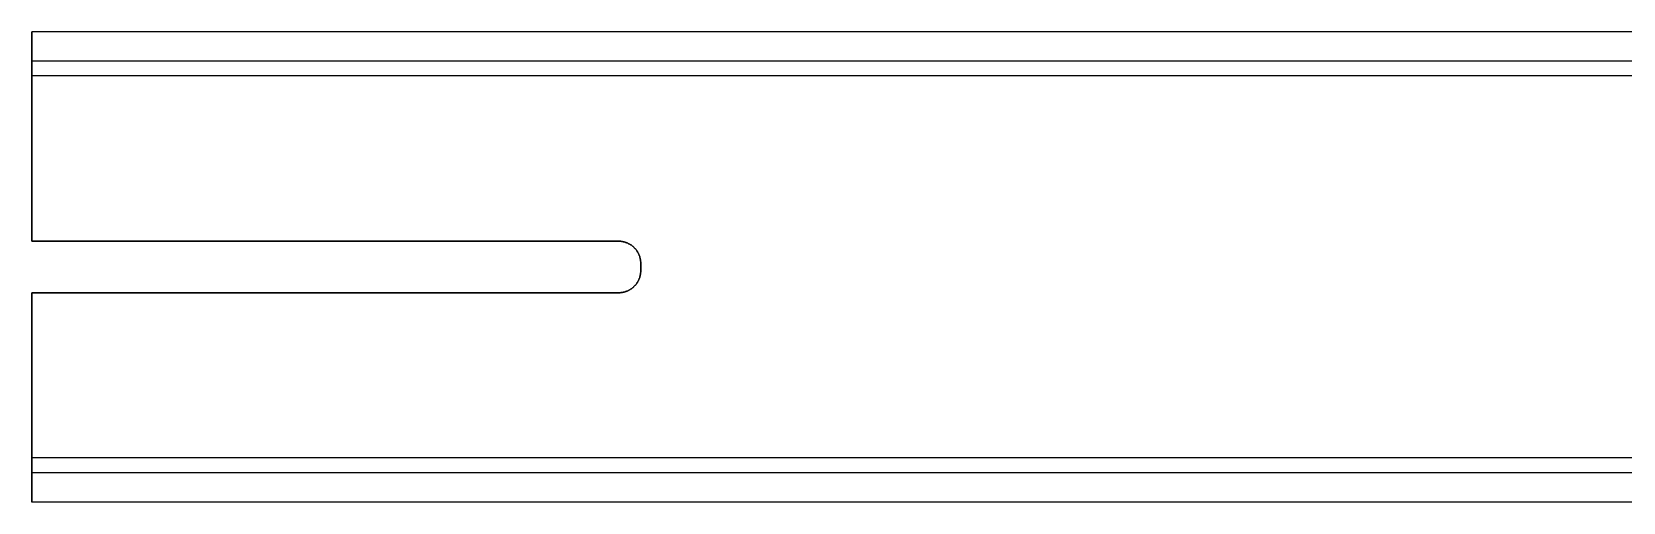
# Model space of a CAD drawing. Header units: inches. Extents: x 2 to 134, y 2 to 86.
# Drawn here: x 21.08 to 34.64, y 43.17 to 47.17 of the extents above; entities that cross this region are included whole.
import ezdxf

# ---------------------------------------------------------------- set-up
doc = ezdxf.new("R2010")
doc.units = ezdxf.units.IN
doc.header["$MEASUREMENT"] = 0

msp = doc.modelspace()

# ---------------------------------------------------------------- linework, layer by layer
at = {"layer": 'OUTLINE'}
for p, q in [((21.08, 47.166), (21.08, 47.167)), ((21.08, 47.167), (21.08, 47.167)), ((88.92, 47.167), (21.08, 47.167)), ((21.08, 47.167), (21.08, 47.167)), ((21.08, 47.167), (21.08, 47.166)), ((88.92, 47.167), (21.08, 47.167)), ((21.08, 47.165), (21.08, 47.166)), ((21.08, 47.166), (21.08, 47.166)), ((21.08, 47.166), (21.08, 47.166)), ((21.08, 47.166), (21.08, 47.165)), ((21.08, 47.164), (21.08, 47.165)), ((21.08, 47.165), (21.08, 47.164)), ((21.08, 47.163), (21.08, 47.164)), ((21.08, 47.164), (21.08, 47.163)), ((21.08, 47.161), (21.08, 47.163)), ((21.08, 47.163), (21.08, 47.161)), ((21.08, 47.159), (21.08, 47.161)), ((21.08, 47.161), (21.08, 47.159)), ((21.08, 47.158), (21.08, 47.159)), ((21.08, 47.159), (21.08, 47.158)), ((21.08, 47.155), (21.08, 47.158)), ((21.08, 47.158), (21.08, 47.155)), ((21.08, 47.153), (21.08, 47.155)), ((21.08, 47.155), (21.08, 47.153)), ((21.08, 47.151), (21.08, 47.153)), ((21.08, 47.153), (21.08, 47.151)), ((21.08, 47.148), (21.08, 47.151)), ((21.08, 47.151), (21.08, 47.148)), ((21.08, 47.145), (21.08, 47.148)), ((21.08, 47.148), (21.08, 47.145)), ((21.08, 47.142), (21.08, 47.145)), ((21.08, 47.145), (21.08, 47.142)), ((21.08, 47.138), (21.08, 47.142)), ((21.08, 47.142), (21.08, 47.138)), ((21.08, 47.134), (21.08, 47.138)), ((21.08, 47.138), (21.08, 47.134)), ((21.08, 47.131), (21.08, 47.134)), ((21.08, 47.134), (21.08, 47.131)), ((21.08, 47.127), (21.08, 47.131)), ((21.08, 47.131), (21.08, 47.127)), ((21.08, 47.122), (21.08, 47.127)), ((21.08, 47.127), (21.08, 47.122)), ((21.08, 47.118), (21.08, 47.122)), ((21.08, 47.122), (21.08, 47.118)), ((21.08, 47.113), (21.08, 47.118)), ((21.08, 47.118), (21.08, 47.113)), ((21.08, 47.108), (21.08, 47.113)), ((21.08, 47.113), (21.08, 47.108)), ((21.08, 47.103), (21.08, 47.108)), ((21.08, 47.108), (21.08, 47.103)), ((21.08, 47.098), (21.08, 47.103)), ((21.08, 47.103), (21.08, 47.098)), ((21.08, 47.093), (21.08, 47.098)), ((21.08, 47.098), (21.08, 47.093)), ((21.08, 47.087), (21.08, 47.093)), ((21.08, 47.093), (21.08, 47.087)), ((21.08, 47.082), (21.08, 47.087)), ((21.08, 47.087), (21.08, 47.082)), ((21.08, 47.076), (21.08, 47.082)), ((21.08, 47.082), (21.08, 47.076)), ((21.08, 47.07), (21.08, 47.076)), ((21.08, 47.076), (21.08, 47.07)), ((21.08, 47.063), (21.08, 47.07)), ((21.08, 47.07), (21.08, 47.063)), ((21.08, 47.057), (21.08, 47.063)), ((21.08, 47.063), (21.08, 47.057)), ((21.08, 47.05), (21.08, 47.057)), ((21.08, 47.057), (21.08, 47.05)), ((21.08, 47.044), (21.08, 47.05)), ((21.08, 47.05), (21.08, 47.044)), ((21.08, 47.037), (21.08, 47.044)), ((21.08, 47.044), (21.08, 47.037)), ((21.08, 47.03), (21.08, 47.037)), ((21.08, 47.037), (21.08, 47.03)), ((21.08, 47.022), (21.08, 47.03)), ((21.08, 47.03), (21.08, 47.022)), ((21.08, 47.015), (21.08, 47.022)), ((21.08, 47.022), (21.08, 47.015)), ((21.08, 47.008), (21.08, 47.015)), ((21.08, 47.015), (21.08, 47.008)), ((21.08, 47), (21.08, 47.008)), ((21.08, 47.008), (21.08, 47)), ((21.08, 46.992), (21.08, 47)), ((21.08, 47), (21.08, 46.992)), ((21.08, 46.984), (21.08, 46.992)), ((21.08, 46.992), (21.08, 46.984)), ((21.08, 46.977), (21.08, 46.984)), ((21.08, 46.984), (21.08, 46.977)), ((21.08, 46.968), (21.08, 46.977)), ((21.08, 46.977), (21.08, 46.968)), ((21.08, 46.96), (21.08, 46.968)), ((21.08, 46.968), (21.08, 46.96)), ((21.08, 46.952), (21.08, 46.96)), ((21.08, 46.96), (21.08, 46.952)), ((21.08, 46.944), (21.08, 46.952)), ((21.08, 46.952), (21.08, 46.944)), ((21.08, 46.935), (21.08, 46.944)), ((21.08, 46.944), (21.08, 46.935)), ((21.08, 46.927), (21.08, 46.935)), ((21.08, 46.935), (21.08, 46.927)), ((21.08, 46.918), (21.08, 46.927)), ((21.08, 46.927), (21.08, 46.918)), ((21.08, 46.909), (21.08, 46.918)), ((21.08, 46.918), (21.08, 46.909)), ((88.92, 46.917), (21.08, 46.917)), ((21.08, 46.917), (21.08, 46.917)), ((21.08, 46.917), (21.08, 46.917)), ((21.08, 46.917), (21.08, 46.916)), ((88.92, 46.917), (21.08, 46.917)), ((21.08, 46.916), (21.08, 46.917)), ((21.08, 46.917), (21.08, 46.917)), ((21.08, 46.917), (21.08, 46.917)), ((21.08, 46.916), (21.08, 46.916)), ((21.08, 46.916), (21.08, 46.916)), ((21.08, 46.916), (21.08, 46.915)), ((21.08, 46.915), (21.08, 46.916)), ((21.08, 46.916), (21.08, 46.916)), ((21.08, 46.916), (21.08, 46.916)), ((21.08, 46.915), (21.08, 46.915)), ((21.08, 46.915), (21.08, 46.914)), ((21.08, 46.914), (21.08, 46.915)), ((21.08, 46.915), (21.08, 46.915)), ((21.08, 46.914), (21.08, 46.914)), ((21.08, 46.914), (21.08, 46.913)), ((21.08, 46.913), (21.08, 46.914)), ((21.08, 46.914), (21.08, 46.914)), ((21.08, 46.913), (21.08, 46.912)), ((21.08, 46.912), (21.08, 46.913)), ((21.08, 46.912), (21.08, 46.911)), ((21.08, 46.911), (21.08, 46.912)), ((21.08, 46.911), (21.08, 46.91)), ((21.08, 46.91), (21.08, 46.911)), ((21.08, 46.91), (21.08, 46.909)), ((21.08, 46.909), (21.08, 46.91)), ((21.08, 46.901), (21.08, 46.909)), ((21.08, 46.909), (21.08, 46.901)), ((21.08, 46.909), (21.08, 46.908)), ((21.08, 46.908), (21.08, 46.909)), ((21.08, 46.908), (21.08, 46.907)), ((21.08, 46.907), (21.08, 46.908)), ((21.08, 46.907), (21.08, 46.906)), ((21.08, 46.906), (21.08, 46.907)), ((21.08, 46.906), (21.08, 46.905)), ((21.08, 46.905), (21.08, 46.906)), ((21.08, 46.905), (21.08, 46.903)), ((21.08, 46.903), (21.08, 46.905)), ((21.08, 46.903), (21.08, 46.902)), ((21.08, 46.902), (21.08, 46.903)), ((21.08, 46.902), (21.08, 46.9)), ((21.08, 46.9), (21.08, 46.902)), ((21.08, 46.892), (21.08, 46.901)), ((21.08, 46.901), (21.08, 46.892)), ((21.08, 46.9), (21.08, 46.899)), ((21.08, 46.899), (21.08, 46.9)), ((21.08, 46.899), (21.08, 46.897)), ((21.08, 46.897), (21.08, 46.899)), ((21.08, 46.897), (21.08, 46.896)), ((21.08, 46.896), (21.08, 46.897)), ((21.08, 46.896), (21.08, 46.894)), ((21.08, 46.894), (21.08, 46.896)), ((21.08, 46.894), (21.08, 46.892)), ((21.08, 46.892), (21.08, 46.894)), ((21.08, 46.883), (21.08, 46.892)), ((21.08, 46.892), (21.08, 46.883)), ((21.08, 46.892), (21.08, 46.89)), ((21.08, 46.89), (21.08, 46.892)), ((21.08, 46.89), (21.08, 46.888)), ((21.08, 46.888), (21.08, 46.89)), ((21.08, 46.888), (21.08, 46.886)), ((21.08, 46.886), (21.08, 46.888)), ((21.08, 46.886), (21.08, 46.884)), ((21.08, 46.884), (21.08, 46.886)), ((21.08, 46.884), (21.08, 46.882)), ((21.08, 46.882), (21.08, 46.884)), ((21.08, 46.874), (21.08, 46.883)), ((21.08, 46.883), (21.08, 46.874)), ((21.08, 46.882), (21.08, 46.88)), ((21.08, 46.88), (21.08, 46.882)), ((21.08, 46.88), (21.08, 46.878)), ((21.08, 46.878), (21.08, 46.88)), ((21.08, 46.878), (21.08, 46.876)), ((21.08, 46.876), (21.08, 46.878)), ((21.08, 46.876), (21.08, 46.873)), ((21.08, 46.873), (21.08, 46.876)), ((21.08, 46.865), (21.08, 46.874)), ((21.08, 46.874), (21.08, 46.865)), ((21.08, 46.873), (21.08, 46.871)), ((21.08, 46.871), (21.08, 46.873)), ((21.08, 46.871), (21.08, 46.869)), ((21.08, 46.869), (21.08, 46.871)), ((21.08, 46.869), (21.08, 46.866)), ((21.08, 46.866), (21.08, 46.869)), ((21.08, 46.866), (21.08, 46.864)), ((21.08, 46.864), (21.08, 46.866)), ((21.08, 46.856), (21.08, 46.865)), ((21.08, 46.865), (21.08, 46.856)), ((21.08, 46.864), (21.08, 46.861)), ((21.08, 46.861), (21.08, 46.864)), ((21.08, 46.861), (21.08, 46.859)), ((21.08, 46.859), (21.08, 46.861)), ((21.08, 46.859), (21.08, 46.856)), ((21.08, 46.856), (21.08, 46.859)), ((21.08, 46.847), (21.08, 46.856)), ((21.08, 46.856), (21.08, 46.847)), ((21.08, 46.856), (21.08, 46.853)), ((21.08, 46.853), (21.08, 46.856)), ((21.08, 46.853), (21.08, 46.851)), ((21.08, 46.851), (21.08, 46.853)), ((21.08, 46.851), (21.08, 46.848)), ((21.08, 46.848), (21.08, 46.851)), ((21.08, 46.848), (21.08, 46.845)), ((21.08, 46.845), (21.08, 46.848)), ((21.08, 46.838), (21.08, 46.847)), ((21.08, 46.847), (21.08, 46.838)), ((21.08, 46.845), (21.08, 46.842)), ((21.08, 46.842), (21.08, 46.845)), ((21.08, 46.842), (21.08, 46.84)), ((21.08, 46.84), (21.08, 46.842)), ((21.08, 46.84), (21.08, 46.837)), ((21.08, 46.837), (21.08, 46.84)), ((21.08, 46.828), (21.08, 46.838)), ((21.08, 46.838), (21.08, 46.828)), ((21.08, 46.837), (21.08, 46.834)), ((21.08, 46.834), (21.08, 46.837)), ((21.08, 46.834), (21.08, 46.831)), ((21.08, 46.831), (21.08, 46.834)), ((21.08, 46.831), (21.08, 46.828)), ((21.08, 46.828), (21.08, 46.831)), ((21.08, 46.819), (21.08, 46.828)), ((21.08, 46.828), (21.08, 46.819)), ((21.08, 46.828), (21.08, 46.825)), ((21.08, 46.825), (21.08, 46.828)), ((21.08, 46.825), (21.08, 46.822)), ((21.08, 46.822), (21.08, 46.825)), ((21.08, 46.822), (21.08, 46.819)), ((21.08, 46.819), (21.08, 46.822)), ((21.08, 46.81), (21.08, 46.819)), ((21.08, 46.819), (21.08, 46.81)), ((21.08, 46.819), (21.08, 46.816)), ((21.08, 46.816), (21.08, 46.819)), ((21.08, 46.816), (21.08, 46.813)), ((21.08, 46.813), (21.08, 46.816)), ((21.08, 46.813), (21.08, 46.81)), ((21.08, 46.81), (21.08, 46.813)), ((21.08, 46.801), (21.08, 46.81)), ((21.08, 46.81), (21.08, 46.801)), ((21.08, 46.81), (21.08, 46.807)), ((21.08, 46.807), (21.08, 46.81)), ((21.08, 46.807), (21.08, 46.804)), ((21.08, 46.804), (21.08, 46.807)), ((21.08, 46.804), (21.08, 46.801)), ((21.08, 46.801), (21.08, 46.804)), ((21.08, 46.792), (21.08, 46.801)), ((21.08, 46.801), (21.08, 46.792)), ((21.08, 46.801), (21.08, 46.798)), ((21.08, 46.798), (21.08, 46.801)), ((21.08, 46.798), (21.08, 46.795)), ((21.08, 46.795), (21.08, 46.798)), ((21.08, 46.795), (21.08, 46.792)), ((21.08, 46.792), (21.08, 46.795)), ((88.92, 46.792), (21.08, 46.792)), ((21.08, 45.385), (21.08, 46.792)), ((88.92, 46.792), (21.08, 46.792)), ((21.08, 46.792), (21.08, 45.385)), ((88.92, 46.792), (21.08, 46.792)), ((21.08, 45.385), (21.08, 46.792)), ((21.08, 46.792), (21.08, 45.385)), ((88.92, 46.792), (21.08, 46.792)), ((26.08, 45.385), (21.08, 45.385)), ((21.08, 45.385), (26.08, 45.385)), ((26.08, 45.385), (21.08, 45.385)), ((26.08, 45.385), (21.08, 45.385)), ((26.08, 45.385), (26.084, 45.385)), ((26.084, 45.385), (26.08, 45.385)), ((26.084, 45.385), (26.08, 45.385)), ((26.084, 45.385), (26.08, 45.385)), ((26.084, 45.385), (26.089, 45.385)), ((26.089, 45.385), (26.084, 45.385)), ((26.089, 45.385), (26.084, 45.385)), ((26.089, 45.385), (26.084, 45.385)), ((26.089, 45.385), (26.093, 45.385)), ((26.093, 45.385), (26.089, 45.385)), ((26.093, 45.385), (26.089, 45.385)), ((26.093, 45.385), (26.089, 45.385)), ((26.093, 45.385), (26.098, 45.385)), ((26.098, 45.385), (26.093, 45.385)), ((26.098, 45.385), (26.093, 45.385)), ((26.098, 45.385), (26.093, 45.385)), ((26.098, 45.385), (26.102, 45.384)), ((26.102, 45.384), (26.098, 45.385)), ((26.102, 45.384), (26.098, 45.385)), ((26.102, 45.384), (26.098, 45.385)), ((26.102, 45.384), (26.107, 45.383)), ((26.107, 45.383), (26.102, 45.384)), ((26.107, 45.383), (26.102, 45.384)), ((26.107, 45.383), (26.102, 45.384)), ((26.107, 45.383), (26.112, 45.383)), ((26.112, 45.383), (26.107, 45.383)), ((26.112, 45.383), (26.107, 45.383)), ((26.112, 45.383), (26.107, 45.383)), ((26.112, 45.383), (26.116, 45.382)), ((26.116, 45.382), (26.112, 45.383)), ((26.116, 45.382), (26.112, 45.383)), ((26.116, 45.382), (26.112, 45.383)), ((26.116, 45.382), (26.121, 45.381)), ((26.121, 45.381), (26.116, 45.382)), ((26.121, 45.381), (26.116, 45.382)), ((26.121, 45.381), (26.116, 45.382)), ((26.121, 45.381), (26.125, 45.38)), ((26.125, 45.38), (26.121, 45.381)), ((26.125, 45.38), (26.121, 45.381)), ((26.125, 45.38), (26.121, 45.381)), ((26.125, 45.38), (26.13, 45.379)), ((26.13, 45.379), (26.125, 45.38)), ((26.13, 45.379), (26.125, 45.38)), ((26.13, 45.379), (26.125, 45.38)), ((26.13, 45.379), (26.134, 45.377)), ((26.134, 45.377), (26.13, 45.379)), ((26.134, 45.377), (26.13, 45.379)), ((26.134, 45.377), (26.13, 45.379)), ((26.134, 45.377), (26.138, 45.376)), ((26.138, 45.376), (26.134, 45.377)), ((26.138, 45.376), (26.134, 45.377)), ((26.138, 45.376), (26.134, 45.377)), ((26.138, 45.376), (26.143, 45.374)), ((26.143, 45.374), (26.138, 45.376)), ((26.143, 45.374), (26.138, 45.376)), ((26.143, 45.374), (26.138, 45.376)), ((26.143, 45.374), (26.147, 45.373)), ((26.147, 45.373), (26.143, 45.374)), ((26.147, 45.373), (26.143, 45.374)), ((26.147, 45.373), (26.143, 45.374)), ((26.147, 45.373), (26.151, 45.371)), ((26.151, 45.371), (26.147, 45.373)), ((26.151, 45.371), (26.147, 45.373)), ((26.151, 45.371), (26.147, 45.373)), ((26.151, 45.371), (26.156, 45.369)), ((26.156, 45.369), (26.151, 45.371)), ((26.156, 45.369), (26.151, 45.371)), ((26.156, 45.369), (26.151, 45.371)), ((26.156, 45.369), (26.16, 45.367)), ((26.16, 45.367), (26.156, 45.369)), ((26.16, 45.367), (26.156, 45.369)), ((26.16, 45.367), (26.156, 45.369)), ((26.16, 45.367), (26.164, 45.365)), ((26.164, 45.365), (26.16, 45.367)), ((26.164, 45.365), (26.16, 45.367)), ((26.164, 45.365), (26.16, 45.367)), ((26.164, 45.365), (26.168, 45.363)), ((26.168, 45.363), (26.164, 45.365)), ((26.168, 45.363), (26.164, 45.365)), ((26.168, 45.363), (26.164, 45.365)), ((26.168, 45.363), (26.172, 45.361)), ((26.172, 45.361), (26.168, 45.363)), ((26.172, 45.361), (26.168, 45.363)), ((26.172, 45.361), (26.168, 45.363)), ((26.172, 45.361), (26.176, 45.359)), ((26.176, 45.359), (26.172, 45.361)), ((26.176, 45.359), (26.172, 45.361)), ((26.176, 45.359), (26.172, 45.361)), ((26.176, 45.359), (26.18, 45.356)), ((26.18, 45.356), (26.176, 45.359)), ((26.18, 45.356), (26.176, 45.359)), ((26.18, 45.356), (26.176, 45.359)), ((26.18, 45.356), (26.184, 45.354)), ((26.184, 45.354), (26.18, 45.356)), ((26.184, 45.354), (26.18, 45.356)), ((26.184, 45.354), (26.18, 45.356)), ((26.184, 45.354), (26.188, 45.351)), ((26.188, 45.351), (26.184, 45.354)), ((26.188, 45.351), (26.184, 45.354)), ((26.188, 45.351), (26.184, 45.354)), ((26.188, 45.351), (26.191, 45.349)), ((26.191, 45.349), (26.188, 45.351)), ((26.191, 45.349), (26.188, 45.351)), ((26.191, 45.349), (26.188, 45.351)), ((26.191, 45.349), (26.195, 45.346)), ((26.195, 45.346), (26.191, 45.349)), ((26.195, 45.346), (26.191, 45.349)), ((26.195, 45.346), (26.191, 45.349)), ((26.195, 45.346), (26.198, 45.343)), ((26.198, 45.343), (26.195, 45.346)), ((26.198, 45.343), (26.195, 45.346)), ((26.198, 45.343), (26.195, 45.346)), ((26.198, 45.343), (26.202, 45.34)), ((26.202, 45.34), (26.198, 45.343)), ((26.202, 45.34), (26.198, 45.343)), ((26.202, 45.34), (26.198, 45.343)), ((26.202, 45.34), (26.205, 45.337)), ((26.205, 45.337), (26.202, 45.34)), ((26.205, 45.337), (26.202, 45.34)), ((26.205, 45.337), (26.202, 45.34)), ((26.205, 45.337), (26.209, 45.334)), ((26.209, 45.334), (26.205, 45.337)), ((26.209, 45.334), (26.205, 45.337)), ((26.209, 45.334), (26.205, 45.337)), ((26.209, 45.334), (26.212, 45.33)), ((26.212, 45.33), (26.209, 45.334)), ((26.212, 45.33), (26.209, 45.334)), ((26.212, 45.33), (26.209, 45.334)), ((26.212, 45.33), (26.215, 45.327)), ((26.215, 45.327), (26.212, 45.33)), ((26.215, 45.327), (26.212, 45.33)), ((26.215, 45.327), (26.212, 45.33)), ((26.215, 45.327), (26.218, 45.324)), ((26.218, 45.324), (26.215, 45.327)), ((26.218, 45.324), (26.215, 45.327)), ((26.218, 45.324), (26.215, 45.327)), ((26.218, 45.324), (26.222, 45.32)), ((26.222, 45.32), (26.218, 45.324)), ((26.222, 45.32), (26.218, 45.324)), ((26.222, 45.32), (26.218, 45.324)), ((26.222, 45.32), (26.224, 45.317)), ((26.224, 45.317), (26.222, 45.32)), ((26.224, 45.317), (26.222, 45.32)), ((26.224, 45.317), (26.222, 45.32)), ((26.224, 45.317), (26.227, 45.313)), ((26.227, 45.313), (26.224, 45.317)), ((26.227, 45.313), (26.224, 45.317)), ((26.227, 45.313), (26.224, 45.317)), ((26.227, 45.313), (26.23, 45.31)), ((26.23, 45.31), (26.227, 45.313)), ((26.23, 45.31), (26.227, 45.313)), ((26.23, 45.31), (26.227, 45.313)), ((26.23, 45.31), (26.233, 45.306)), ((26.233, 45.306), (26.23, 45.31)), ((26.233, 45.306), (26.23, 45.31)), ((26.233, 45.306), (26.23, 45.31)), ((26.233, 45.306), (26.235, 45.302)), ((26.235, 45.302), (26.233, 45.306)), ((26.235, 45.302), (26.233, 45.306)), ((26.235, 45.302), (26.233, 45.306)), ((26.235, 45.302), (26.238, 45.298)), ((26.238, 45.298), (26.235, 45.302)), ((26.238, 45.298), (26.235, 45.302)), ((26.238, 45.298), (26.235, 45.302)), ((26.238, 45.298), (26.24, 45.294)), ((26.24, 45.294), (26.238, 45.298)), ((26.24, 45.294), (26.238, 45.298)), ((26.24, 45.294), (26.238, 45.298)), ((26.24, 45.294), (26.243, 45.29)), ((26.243, 45.29), (26.24, 45.294)), ((26.243, 45.29), (26.24, 45.294)), ((26.243, 45.29), (26.24, 45.294)), ((26.243, 45.29), (26.245, 45.286)), ((26.245, 45.286), (26.243, 45.29)), ((26.245, 45.286), (26.243, 45.29)), ((26.245, 45.286), (26.243, 45.29)), ((26.245, 45.286), (26.247, 45.282)), ((26.247, 45.282), (26.245, 45.286)), ((26.247, 45.282), (26.245, 45.286)), ((26.247, 45.282), (26.245, 45.286)), ((26.247, 45.282), (26.249, 45.278)), ((26.249, 45.278), (26.247, 45.282)), ((26.249, 45.278), (26.247, 45.282)), ((26.249, 45.278), (26.247, 45.282)), ((26.249, 45.278), (26.251, 45.274)), ((26.251, 45.274), (26.249, 45.278)), ((26.251, 45.274), (26.249, 45.278)), ((26.251, 45.274), (26.249, 45.278)), ((26.251, 45.274), (26.253, 45.27)), ((26.253, 45.27), (26.251, 45.274)), ((26.253, 45.27), (26.251, 45.274)), ((26.253, 45.27), (26.251, 45.274)), ((26.253, 45.27), (26.254, 45.265)), ((26.254, 45.265), (26.253, 45.27)), ((26.254, 45.265), (26.253, 45.27)), ((26.254, 45.265), (26.253, 45.27)), ((26.254, 45.265), (26.256, 45.261)), ((26.256, 45.261), (26.254, 45.265)), ((26.256, 45.261), (26.254, 45.265)), ((26.256, 45.261), (26.254, 45.265)), ((26.256, 45.261), (26.258, 45.257)), ((26.258, 45.257), (26.256, 45.261)), ((26.258, 45.257), (26.256, 45.261)), ((26.258, 45.257), (26.256, 45.261)), ((26.258, 45.257), (26.259, 45.252)), ((26.259, 45.252), (26.258, 45.257)), ((26.259, 45.252), (26.258, 45.257)), ((26.259, 45.252), (26.258, 45.257)), ((26.259, 45.252), (26.26, 45.248)), ((26.26, 45.248), (26.259, 45.252)), ((26.26, 45.248), (26.259, 45.252)), ((26.26, 45.248), (26.259, 45.252)), ((26.26, 45.248), (26.261, 45.243)), ((26.261, 45.243), (26.26, 45.248)), ((26.261, 45.243), (26.26, 45.248)), ((26.261, 45.243), (26.26, 45.248)), ((26.261, 45.243), (26.262, 45.239)), ((26.262, 45.239), (26.261, 45.243)), ((26.262, 45.239), (26.261, 45.243)), ((26.262, 45.239), (26.261, 45.243)), ((26.262, 45.239), (26.263, 45.234)), ((26.263, 45.234), (26.262, 45.239)), ((26.263, 45.234), (26.262, 45.239)), ((26.263, 45.234), (26.262, 45.239)), ((26.263, 45.234), (26.264, 45.23)), ((26.264, 45.23), (26.263, 45.234)), ((26.264, 45.23), (26.263, 45.234)), ((26.264, 45.23), (26.263, 45.234)), ((26.264, 45.23), (26.265, 45.225)), ((26.265, 45.225), (26.264, 45.23)), ((26.265, 45.225), (26.264, 45.23)), ((26.265, 45.225), (26.264, 45.23)), ((26.265, 45.225), (26.266, 45.221)), ((26.266, 45.221), (26.265, 45.225)), ((26.266, 45.221), (26.265, 45.225)), ((26.266, 45.221), (26.265, 45.225)), ((26.266, 45.221), (26.266, 45.216)), ((26.266, 45.216), (26.266, 45.221)), ((26.266, 45.216), (26.266, 45.221)), ((26.266, 45.216), (26.266, 45.221)), ((26.266, 45.216), (26.267, 45.212)), ((26.267, 45.212), (26.266, 45.216)), ((26.267, 45.212), (26.266, 45.216)), ((26.267, 45.212), (26.266, 45.216)), ((26.267, 45.212), (26.267, 45.207)), ((26.267, 45.207), (26.267, 45.212)), ((26.267, 45.207), (26.267, 45.212)), ((26.267, 45.207), (26.267, 45.212)), ((26.267, 45.207), (26.267, 45.203)), ((26.267, 45.203), (26.267, 45.207)), ((26.267, 45.203), (26.267, 45.207)), ((26.267, 45.203), (26.267, 45.207)), ((26.267, 45.203), (26.267, 45.198)), ((26.267, 45.198), (26.267, 45.203)), ((26.267, 45.198), (26.267, 45.203)), ((26.267, 45.198), (26.267, 45.203)), ((26.267, 45.135), (26.267, 45.198)), ((26.267, 45.135), (26.267, 45.198)), ((26.267, 45.135), (26.267, 45.198)), ((26.267, 45.198), (26.267, 45.135)), ((26.218, 45.009), (26.215, 45.006)), ((26.215, 45.006), (26.218, 45.009)), ((26.215, 45.006), (26.218, 45.009)), ((26.215, 45.006), (26.218, 45.009)), ((26.222, 45.013), (26.218, 45.009)), ((26.218, 45.009), (26.222, 45.013)), ((26.218, 45.009), (26.222, 45.013)), ((26.218, 45.009), (26.222, 45.013)), ((26.224, 45.016), (26.222, 45.013)), ((26.222, 45.013), (26.224, 45.016)), ((26.222, 45.013), (26.224, 45.016)), ((26.222, 45.013), (26.224, 45.016)), ((26.227, 45.02), (26.224, 45.016)), ((26.224, 45.016), (26.227, 45.02)), ((26.224, 45.016), (26.227, 45.02)), ((26.224, 45.016), (26.227, 45.02)), ((26.23, 45.024), (26.227, 45.02)), ((26.227, 45.02), (26.23, 45.024)), ((26.227, 45.02), (26.23, 45.024)), ((26.227, 45.02), (26.23, 45.024)), ((26.233, 45.027), (26.23, 45.024)), ((26.23, 45.024), (26.233, 45.027)), ((26.23, 45.024), (26.233, 45.027)), ((26.23, 45.024), (26.233, 45.027)), ((26.235, 45.031), (26.233, 45.027)), ((26.233, 45.027), (26.235, 45.031)), ((26.233, 45.027), (26.235, 45.031)), ((26.233, 45.027), (26.235, 45.031)), ((26.238, 45.035), (26.235, 45.031)), ((26.235, 45.031), (26.238, 45.035)), ((26.235, 45.031), (26.238, 45.035)), ((26.235, 45.031), (26.238, 45.035)), ((26.24, 45.039), (26.238, 45.035)), ((26.238, 45.035), (26.24, 45.039)), ((26.238, 45.035), (26.24, 45.039)), ((26.238, 45.035), (26.24, 45.039)), ((26.243, 45.043), (26.24, 45.039)), ((26.24, 45.039), (26.243, 45.043)), ((26.24, 45.039), (26.243, 45.043)), ((26.24, 45.039), (26.243, 45.043)), ((26.245, 45.047), (26.243, 45.043)), ((26.243, 45.043), (26.245, 45.047)), ((26.243, 45.043), (26.245, 45.047)), ((26.243, 45.043), (26.245, 45.047)), ((26.247, 45.051), (26.245, 45.047)), ((26.245, 45.047), (26.247, 45.051)), ((26.245, 45.047), (26.247, 45.051)), ((26.245, 45.047), (26.247, 45.051)), ((26.249, 45.055), (26.247, 45.051)), ((26.247, 45.051), (26.249, 45.055)), ((26.247, 45.051), (26.249, 45.055)), ((26.247, 45.051), (26.249, 45.055)), ((26.251, 45.059), (26.249, 45.055)), ((26.249, 45.055), (26.251, 45.059)), ((26.249, 45.055), (26.251, 45.059)), ((26.249, 45.055), (26.251, 45.059)), ((26.253, 45.064), (26.251, 45.059)), ((26.251, 45.059), (26.253, 45.064)), ((26.251, 45.059), (26.253, 45.064)), ((26.251, 45.059), (26.253, 45.064)), ((26.254, 45.068), (26.253, 45.064)), ((26.253, 45.064), (26.254, 45.068)), ((26.253, 45.064), (26.254, 45.068)), ((26.253, 45.064), (26.254, 45.068)), ((26.256, 45.072), (26.254, 45.068)), ((26.254, 45.068), (26.256, 45.072)), ((26.254, 45.068), (26.256, 45.072)), ((26.254, 45.068), (26.256, 45.072)), ((26.258, 45.077), (26.256, 45.072)), ((26.256, 45.072), (26.258, 45.077)), ((26.256, 45.072), (26.258, 45.077)), ((26.256, 45.072), (26.258, 45.077)), ((26.259, 45.081), (26.258, 45.077)), ((26.258, 45.077), (26.259, 45.081)), ((26.258, 45.077), (26.259, 45.081)), ((26.258, 45.077), (26.259, 45.081)), ((26.26, 45.085), (26.259, 45.081)), ((26.259, 45.081), (26.26, 45.085)), ((26.259, 45.081), (26.26, 45.085)), ((26.259, 45.081), (26.26, 45.085)), ((26.261, 45.09), (26.26, 45.085)), ((26.26, 45.085), (26.261, 45.09)), ((26.26, 45.085), (26.261, 45.09)), ((26.26, 45.085), (26.261, 45.09)), ((26.262, 45.094), (26.261, 45.09)), ((26.261, 45.09), (26.262, 45.094)), ((26.261, 45.09), (26.262, 45.094)), ((26.261, 45.09), (26.262, 45.094)), ((26.263, 45.099), (26.262, 45.094)), ((26.262, 45.094), (26.263, 45.099)), ((26.262, 45.094), (26.263, 45.099)), ((26.262, 45.094), (26.263, 45.099)), ((26.264, 45.103), (26.263, 45.099)), ((26.263, 45.099), (26.264, 45.103)), ((26.263, 45.099), (26.264, 45.103)), ((26.263, 45.099), (26.264, 45.103)), ((26.265, 45.108), (26.264, 45.103)), ((26.264, 45.103), (26.265, 45.108)), ((26.264, 45.103), (26.265, 45.108)), ((26.264, 45.103), (26.265, 45.108)), ((26.266, 45.112), (26.265, 45.108)), ((26.265, 45.108), (26.266, 45.112)), ((26.265, 45.108), (26.266, 45.112)), ((26.265, 45.108), (26.266, 45.112)), ((26.267, 45.122), (26.266, 45.117)), ((26.266, 45.117), (26.267, 45.122)), ((26.266, 45.117), (26.267, 45.122)), ((26.266, 45.117), (26.267, 45.122)), ((26.266, 45.117), (26.266, 45.112)), ((26.266, 45.112), (26.266, 45.117)), ((26.266, 45.112), (26.266, 45.117)), ((26.266, 45.112), (26.266, 45.117)), ((26.267, 45.135), (26.267, 45.131)), ((26.267, 45.131), (26.267, 45.135)), ((26.267, 45.131), (26.267, 45.135)), ((26.267, 45.131), (26.267, 45.135)), ((26.267, 45.131), (26.267, 45.126)), ((26.267, 45.126), (26.267, 45.131)), ((26.267, 45.126), (26.267, 45.131)), ((26.267, 45.126), (26.267, 45.131)), ((26.267, 45.126), (26.267, 45.122)), ((26.267, 45.122), (26.267, 45.126)), ((26.267, 45.122), (26.267, 45.126)), ((26.267, 45.122), (26.267, 45.126)), ((21.08, 44.948), (21.08, 43.542)), ((21.08, 44.948), (26.08, 44.948)), ((21.08, 43.542), (21.08, 44.948)), ((21.08, 44.948), (26.08, 44.948)), ((21.08, 44.948), (26.08, 44.948)), ((21.08, 43.542), (21.08, 44.948)), ((21.08, 44.948), (21.08, 43.542)), ((26.08, 44.948), (21.08, 44.948)), ((26.084, 44.948), (26.08, 44.948)), ((26.08, 44.948), (26.084, 44.948)), ((26.08, 44.948), (26.084, 44.948)), ((26.08, 44.948), (26.084, 44.948)), ((26.089, 44.948), (26.084, 44.948)), ((26.084, 44.948), (26.089, 44.948)), ((26.084, 44.948), (26.089, 44.948)), ((26.084, 44.948), (26.089, 44.948)), ((26.093, 44.948), (26.089, 44.948)), ((26.089, 44.948), (26.093, 44.948)), ((26.089, 44.948), (26.093, 44.948)), ((26.089, 44.948), (26.093, 44.948)), ((26.098, 44.949), (26.093, 44.948)), ((26.093, 44.948), (26.098, 44.949)), ((26.093, 44.948), (26.098, 44.949)), ((26.093, 44.948), (26.098, 44.949)), ((26.102, 44.949), (26.098, 44.949)), ((26.098, 44.949), (26.102, 44.949)), ((26.098, 44.949), (26.102, 44.949)), ((26.098, 44.949), (26.102, 44.949)), ((26.107, 44.95), (26.102, 44.949)), ((26.102, 44.949), (26.107, 44.95)), ((26.102, 44.949), (26.107, 44.95)), ((26.102, 44.949), (26.107, 44.95)), ((26.112, 44.951), (26.107, 44.95)), ((26.107, 44.95), (26.112, 44.951)), ((26.107, 44.95), (26.112, 44.951)), ((26.107, 44.95), (26.112, 44.951)), ((26.116, 44.952), (26.112, 44.951)), ((26.112, 44.951), (26.116, 44.952)), ((26.112, 44.951), (26.116, 44.952)), ((26.112, 44.951), (26.116, 44.952)), ((26.121, 44.952), (26.116, 44.952)), ((26.116, 44.952), (26.121, 44.952)), ((26.116, 44.952), (26.121, 44.952)), ((26.116, 44.952), (26.121, 44.952)), ((26.125, 44.954), (26.121, 44.952)), ((26.121, 44.952), (26.125, 44.954)), ((26.121, 44.952), (26.125, 44.954)), ((26.121, 44.952), (26.125, 44.954)), ((26.13, 44.955), (26.125, 44.954)), ((26.125, 44.954), (26.13, 44.955)), ((26.125, 44.954), (26.13, 44.955)), ((26.125, 44.954), (26.13, 44.955)), ((26.134, 44.956), (26.13, 44.955)), ((26.13, 44.955), (26.134, 44.956)), ((26.13, 44.955), (26.134, 44.956)), ((26.13, 44.955), (26.134, 44.956)), ((26.138, 44.957), (26.134, 44.956)), ((26.134, 44.956), (26.138, 44.957)), ((26.134, 44.956), (26.138, 44.957)), ((26.134, 44.956), (26.138, 44.957)), ((26.143, 44.959), (26.138, 44.957)), ((26.138, 44.957), (26.143, 44.959)), ((26.138, 44.957), (26.143, 44.959)), ((26.138, 44.957), (26.143, 44.959)), ((26.147, 44.96), (26.143, 44.959)), ((26.143, 44.959), (26.147, 44.96)), ((26.143, 44.959), (26.147, 44.96)), ((26.143, 44.959), (26.147, 44.96)), ((26.151, 44.962), (26.147, 44.96)), ((26.147, 44.96), (26.151, 44.962)), ((26.147, 44.96), (26.151, 44.962)), ((26.147, 44.96), (26.151, 44.962)), ((26.156, 44.964), (26.151, 44.962)), ((26.151, 44.962), (26.156, 44.964)), ((26.151, 44.962), (26.156, 44.964)), ((26.151, 44.962), (26.156, 44.964)), ((26.16, 44.966), (26.156, 44.964)), ((26.156, 44.964), (26.16, 44.966)), ((26.156, 44.964), (26.16, 44.966)), ((26.156, 44.964), (26.16, 44.966)), ((26.164, 44.968), (26.16, 44.966)), ((26.16, 44.966), (26.164, 44.968)), ((26.16, 44.966), (26.164, 44.968)), ((26.16, 44.966), (26.164, 44.968)), ((26.168, 44.97), (26.164, 44.968)), ((26.164, 44.968), (26.168, 44.97)), ((26.164, 44.968), (26.168, 44.97)), ((26.164, 44.968), (26.168, 44.97)), ((26.172, 44.972), (26.168, 44.97)), ((26.168, 44.97), (26.172, 44.972)), ((26.168, 44.97), (26.172, 44.972)), ((26.168, 44.97), (26.172, 44.972)), ((26.176, 44.975), (26.172, 44.972)), ((26.172, 44.972), (26.176, 44.975)), ((26.172, 44.972), (26.176, 44.975)), ((26.172, 44.972), (26.176, 44.975)), ((26.18, 44.977), (26.176, 44.975)), ((26.176, 44.975), (26.18, 44.977)), ((26.176, 44.975), (26.18, 44.977)), ((26.176, 44.975), (26.18, 44.977)), ((26.184, 44.98), (26.18, 44.977)), ((26.18, 44.977), (26.184, 44.98)), ((26.18, 44.977), (26.184, 44.98)), ((26.18, 44.977), (26.184, 44.98)), ((26.188, 44.982), (26.184, 44.98)), ((26.184, 44.98), (26.188, 44.982)), ((26.184, 44.98), (26.188, 44.982)), ((26.184, 44.98), (26.188, 44.982)), ((26.191, 44.985), (26.188, 44.982)), ((26.188, 44.982), (26.191, 44.985)), ((26.188, 44.982), (26.191, 44.985)), ((26.188, 44.982), (26.191, 44.985)), ((26.195, 44.988), (26.191, 44.985)), ((26.191, 44.985), (26.195, 44.988)), ((26.191, 44.985), (26.195, 44.988)), ((26.191, 44.985), (26.195, 44.988)), ((26.198, 44.99), (26.195, 44.988)), ((26.195, 44.988), (26.198, 44.99)), ((26.195, 44.988), (26.198, 44.99)), ((26.195, 44.988), (26.198, 44.99)), ((26.202, 44.993), (26.198, 44.99)), ((26.198, 44.99), (26.202, 44.993)), ((26.198, 44.99), (26.202, 44.993)), ((26.198, 44.99), (26.202, 44.993)), ((26.205, 44.996), (26.202, 44.993)), ((26.202, 44.993), (26.205, 44.996)), ((26.202, 44.993), (26.205, 44.996)), ((26.202, 44.993), (26.205, 44.996)), ((26.209, 45), (26.205, 44.996)), ((26.205, 44.996), (26.209, 45)), ((26.205, 44.996), (26.209, 45)), ((26.205, 44.996), (26.209, 45)), ((26.212, 45.003), (26.209, 45)), ((26.209, 45), (26.212, 45.003)), ((26.209, 45), (26.212, 45.003)), ((26.209, 45), (26.212, 45.003)), ((26.215, 45.006), (26.212, 45.003)), ((26.212, 45.003), (26.215, 45.006)), ((26.212, 45.003), (26.215, 45.006)), ((26.212, 45.003), (26.215, 45.006)), ((88.92, 43.542), (21.08, 43.542)), ((21.08, 43.539), (21.08, 43.542)), ((88.92, 43.542), (21.08, 43.542)), ((88.92, 43.542), (21.08, 43.542)), ((21.08, 43.542), (21.08, 43.532)), ((21.08, 43.532), (21.08, 43.542)), ((88.92, 43.542), (21.08, 43.542)), ((21.08, 43.542), (21.08, 43.539)), ((21.08, 43.536), (21.08, 43.539)), ((21.08, 43.539), (21.08, 43.536)), ((21.08, 43.532), (21.08, 43.536)), ((21.08, 43.536), (21.08, 43.532)), ((21.08, 43.529), (21.08, 43.532)), ((21.08, 43.532), (21.08, 43.523)), ((21.08, 43.523), (21.08, 43.532)), ((21.08, 43.532), (21.08, 43.529)), ((21.08, 43.526), (21.08, 43.529)), ((21.08, 43.529), (21.08, 43.526)), ((21.08, 43.523), (21.08, 43.526)), ((21.08, 43.526), (21.08, 43.523)), ((21.08, 43.52), (21.08, 43.523)), ((21.08, 43.523), (21.08, 43.514)), ((21.08, 43.514), (21.08, 43.523)), ((21.08, 43.523), (21.08, 43.52)), ((21.08, 43.517), (21.08, 43.52)), ((21.08, 43.52), (21.08, 43.517)), ((21.08, 43.514), (21.08, 43.517)), ((21.08, 43.517), (21.08, 43.514)), ((21.08, 43.511), (21.08, 43.514)), ((21.08, 43.514), (21.08, 43.505)), ((21.08, 43.505), (21.08, 43.514)), ((21.08, 43.514), (21.08, 43.511)), ((21.08, 43.508), (21.08, 43.511)), ((21.08, 43.511), (21.08, 43.508)), ((21.08, 43.505), (21.08, 43.508)), ((21.08, 43.508), (21.08, 43.505)), ((21.08, 43.502), (21.08, 43.505)), ((21.08, 43.505), (21.08, 43.496)), ((21.08, 43.496), (21.08, 43.505)), ((21.08, 43.505), (21.08, 43.502)), ((21.08, 43.5), (21.08, 43.502)), ((21.08, 43.502), (21.08, 43.5)), ((21.08, 43.497), (21.08, 43.5)), ((21.08, 43.5), (21.08, 43.497)), ((21.08, 43.494), (21.08, 43.497)), ((21.08, 43.497), (21.08, 43.494)), ((21.08, 43.496), (21.08, 43.487)), ((21.08, 43.487), (21.08, 43.496)), ((21.08, 43.491), (21.08, 43.494)), ((21.08, 43.494), (21.08, 43.491)), ((21.08, 43.488), (21.08, 43.491)), ((21.08, 43.491), (21.08, 43.488)), ((21.08, 43.485), (21.08, 43.488)), ((21.08, 43.488), (21.08, 43.485)), ((21.08, 43.487), (21.08, 43.478)), ((21.08, 43.478), (21.08, 43.487)), ((21.08, 43.483), (21.08, 43.485)), ((21.08, 43.485), (21.08, 43.483)), ((21.08, 43.48), (21.08, 43.483)), ((21.08, 43.483), (21.08, 43.48)), ((21.08, 43.477), (21.08, 43.48)), ((21.08, 43.48), (21.08, 43.477)), ((21.08, 43.478), (21.08, 43.469)), ((21.08, 43.469), (21.08, 43.478)), ((21.08, 43.475), (21.08, 43.477)), ((21.08, 43.477), (21.08, 43.475)), ((21.08, 43.472), (21.08, 43.475)), ((21.08, 43.475), (21.08, 43.472)), ((21.08, 43.47), (21.08, 43.472)), ((21.08, 43.472), (21.08, 43.47)), ((21.08, 43.467), (21.08, 43.47)), ((21.08, 43.47), (21.08, 43.467)), ((21.08, 43.469), (21.08, 43.46)), ((21.08, 43.46), (21.08, 43.469)), ((21.08, 43.465), (21.08, 43.467)), ((21.08, 43.467), (21.08, 43.465)), ((21.08, 43.462), (21.08, 43.465)), ((21.08, 43.465), (21.08, 43.462)), ((21.08, 43.46), (21.08, 43.462)), ((21.08, 43.462), (21.08, 43.46)), ((21.08, 43.458), (21.08, 43.46)), ((21.08, 43.46), (21.08, 43.451)), ((21.08, 43.451), (21.08, 43.46)), ((21.08, 43.46), (21.08, 43.458)), ((21.08, 43.455), (21.08, 43.458)), ((21.08, 43.458), (21.08, 43.455)), ((21.08, 43.453), (21.08, 43.455)), ((21.08, 43.455), (21.08, 43.453)), ((21.08, 43.451), (21.08, 43.453)), ((21.08, 43.453), (21.08, 43.451)), ((21.08, 43.449), (21.08, 43.451)), ((21.08, 43.451), (21.08, 43.442)), ((21.08, 43.442), (21.08, 43.451)), ((21.08, 43.451), (21.08, 43.449)), ((21.08, 43.447), (21.08, 43.449)), ((21.08, 43.449), (21.08, 43.447)), ((21.08, 43.445), (21.08, 43.447)), ((21.08, 43.447), (21.08, 43.445)), ((21.08, 43.443), (21.08, 43.445)), ((21.08, 43.445), (21.08, 43.443)), ((21.08, 43.441), (21.08, 43.443)), ((21.08, 43.443), (21.08, 43.441)), ((21.08, 43.442), (21.08, 43.433)), ((21.08, 43.433), (21.08, 43.442)), ((21.08, 43.439), (21.08, 43.441)), ((21.08, 43.441), (21.08, 43.439)), ((21.08, 43.438), (21.08, 43.439)), ((21.08, 43.439), (21.08, 43.438)), ((21.08, 43.436), (21.08, 43.438)), ((21.08, 43.438), (21.08, 43.436)), ((21.08, 43.434), (21.08, 43.436)), ((21.08, 43.436), (21.08, 43.434)), ((21.08, 43.433), (21.08, 43.434)), ((21.08, 43.434), (21.08, 43.433)), ((21.08, 43.431), (21.08, 43.433)), ((21.08, 43.433), (21.08, 43.424)), ((21.08, 43.424), (21.08, 43.433)), ((21.08, 43.433), (21.08, 43.431)), ((21.08, 43.43), (21.08, 43.431)), ((21.08, 43.431), (21.08, 43.43)), ((21.08, 43.429), (21.08, 43.43)), ((21.08, 43.43), (21.08, 43.429)), ((21.08, 43.427), (21.08, 43.429)), ((21.08, 43.429), (21.08, 43.427)), ((21.08, 43.426), (21.08, 43.427)), ((21.08, 43.427), (21.08, 43.426)), ((21.08, 43.425), (21.08, 43.426)), ((21.08, 43.426), (21.08, 43.425)), ((21.08, 43.424), (21.08, 43.425)), ((21.08, 43.425), (21.08, 43.424)), ((21.08, 43.423), (21.08, 43.424)), ((21.08, 43.424), (21.08, 43.415)), ((21.08, 43.415), (21.08, 43.424)), ((21.08, 43.424), (21.08, 43.423)), ((21.08, 43.422), (21.08, 43.423)), ((21.08, 43.423), (21.08, 43.422)), ((21.08, 43.421), (21.08, 43.422)), ((21.08, 43.422), (21.08, 43.421)), ((21.08, 43.42), (21.08, 43.421)), ((21.08, 43.421), (21.08, 43.42)), ((21.08, 43.419), (21.08, 43.42)), ((21.08, 43.42), (21.08, 43.42)), ((21.08, 43.42), (21.08, 43.42)), ((21.08, 43.42), (21.08, 43.419)), ((21.08, 43.418), (21.08, 43.419)), ((21.08, 43.419), (21.08, 43.419)), ((21.08, 43.419), (21.08, 43.419)), ((21.08, 43.419), (21.08, 43.418)), ((21.08, 43.417), (21.08, 43.418)), ((21.08, 43.418), (21.08, 43.418)), ((21.08, 43.418), (21.08, 43.418)), ((21.08, 43.418), (21.08, 43.417)), ((21.08, 43.417), (21.08, 43.417)), ((21.08, 43.417), (21.08, 43.417)), ((21.08, 43.417), (21.08, 43.417)), ((21.08, 43.417), (21.08, 43.417)), ((88.92, 43.417), (21.08, 43.417)), ((88.92, 43.417), (21.08, 43.417)), ((21.08, 43.417), (21.08, 43.417)), ((21.08, 43.417), (21.08, 43.417)), ((21.08, 43.417), (21.08, 43.417)), ((21.08, 43.417), (21.08, 43.417)), ((21.08, 43.415), (21.08, 43.407)), ((21.08, 43.407), (21.08, 43.415)), ((21.08, 43.407), (21.08, 43.398)), ((21.08, 43.398), (21.08, 43.407)), ((21.08, 43.398), (21.08, 43.39)), ((21.08, 43.39), (21.08, 43.398)), ((21.08, 43.39), (21.08, 43.381)), ((21.08, 43.381), (21.08, 43.39)), ((21.08, 43.381), (21.08, 43.373)), ((21.08, 43.373), (21.08, 43.381)), ((21.08, 43.373), (21.08, 43.365)), ((21.08, 43.365), (21.08, 43.373)), ((21.08, 43.365), (21.08, 43.357)), ((21.08, 43.357), (21.08, 43.365)), ((21.08, 43.357), (21.08, 43.349)), ((21.08, 43.349), (21.08, 43.357)), ((21.08, 43.349), (21.08, 43.341)), ((21.08, 43.341), (21.08, 43.349)), ((21.08, 43.341), (21.08, 43.333)), ((21.08, 43.333), (21.08, 43.341)), ((21.08, 43.333), (21.08, 43.326)), ((21.08, 43.326), (21.08, 43.333)), ((21.08, 43.326), (21.08, 43.318)), ((21.08, 43.318), (21.08, 43.326)), ((21.08, 43.318), (21.08, 43.311)), ((21.08, 43.311), (21.08, 43.318)), ((21.08, 43.311), (21.08, 43.304)), ((21.08, 43.304), (21.08, 43.311)), ((21.08, 43.304), (21.08, 43.297)), ((21.08, 43.297), (21.08, 43.304)), ((21.08, 43.297), (21.08, 43.29)), ((21.08, 43.29), (21.08, 43.297)), ((21.08, 43.29), (21.08, 43.283)), ((21.08, 43.283), (21.08, 43.29)), ((21.08, 43.283), (21.08, 43.277)), ((21.08, 43.277), (21.08, 43.283)), ((21.08, 43.277), (21.08, 43.27)), ((21.08, 43.27), (21.08, 43.277)), ((21.08, 43.27), (21.08, 43.264)), ((21.08, 43.264), (21.08, 43.27)), ((21.08, 43.264), (21.08, 43.258)), ((21.08, 43.258), (21.08, 43.264)), ((21.08, 43.258), (21.08, 43.252)), ((21.08, 43.252), (21.08, 43.258)), ((21.08, 43.252), (21.08, 43.246)), ((21.08, 43.246), (21.08, 43.252)), ((21.08, 43.246), (21.08, 43.24)), ((21.08, 43.24), (21.08, 43.246)), ((21.08, 43.24), (21.08, 43.235)), ((21.08, 43.235), (21.08, 43.24)), ((21.08, 43.235), (21.08, 43.23)), ((21.08, 43.23), (21.08, 43.235)), ((21.08, 43.23), (21.08, 43.225)), ((21.08, 43.225), (21.08, 43.23)), ((21.08, 43.225), (21.08, 43.22)), ((21.08, 43.22), (21.08, 43.225)), ((21.08, 43.22), (21.08, 43.215)), ((21.08, 43.215), (21.08, 43.22)), ((21.08, 43.215), (21.08, 43.211)), ((21.08, 43.211), (21.08, 43.215)), ((21.08, 43.211), (21.08, 43.207)), ((21.08, 43.207), (21.08, 43.211)), ((21.08, 43.207), (21.08, 43.203)), ((21.08, 43.203), (21.08, 43.207)), ((21.08, 43.203), (21.08, 43.199)), ((21.08, 43.199), (21.08, 43.203)), ((21.08, 43.199), (21.08, 43.195)), ((21.08, 43.195), (21.08, 43.199)), ((21.08, 43.195), (21.08, 43.192)), ((21.08, 43.192), (21.08, 43.195)), ((21.08, 43.192), (21.08, 43.189)), ((21.08, 43.189), (21.08, 43.192)), ((21.08, 43.189), (21.08, 43.186)), ((21.08, 43.186), (21.08, 43.189)), ((21.08, 43.186), (21.08, 43.183)), ((21.08, 43.183), (21.08, 43.186)), ((21.08, 43.183), (21.08, 43.18)), ((21.08, 43.18), (21.08, 43.183)), ((21.08, 43.18), (21.08, 43.178)), ((21.08, 43.178), (21.08, 43.18)), ((21.08, 43.178), (21.08, 43.176)), ((21.08, 43.176), (21.08, 43.178)), ((21.08, 43.176), (21.08, 43.174)), ((21.08, 43.174), (21.08, 43.176)), ((21.08, 43.174), (21.08, 43.172)), ((21.08, 43.172), (21.08, 43.174)), ((21.08, 43.172), (21.08, 43.171)), ((21.08, 43.171), (21.08, 43.172)), ((21.08, 43.171), (21.08, 43.169)), ((21.08, 43.169), (21.08, 43.171)), ((21.08, 43.169), (21.08, 43.168)), ((21.08, 43.168), (21.08, 43.169)), ((21.08, 43.168), (21.08, 43.168)), ((21.08, 43.168), (21.08, 43.167)), ((21.08, 43.167), (21.08, 43.168)), ((21.08, 43.168), (21.08, 43.168)), ((21.08, 43.167), (21.08, 43.167)), ((21.08, 43.167), (21.08, 43.167)), ((88.92, 43.167), (21.08, 43.167)), ((21.08, 43.167), (21.08, 43.167)), ((21.08, 43.167), (21.08, 43.167)), ((88.92, 43.167), (21.08, 43.167))]:
    msp.add_line(p, q, dxfattribs=at)

doc.saveas('drawing.dxf')
